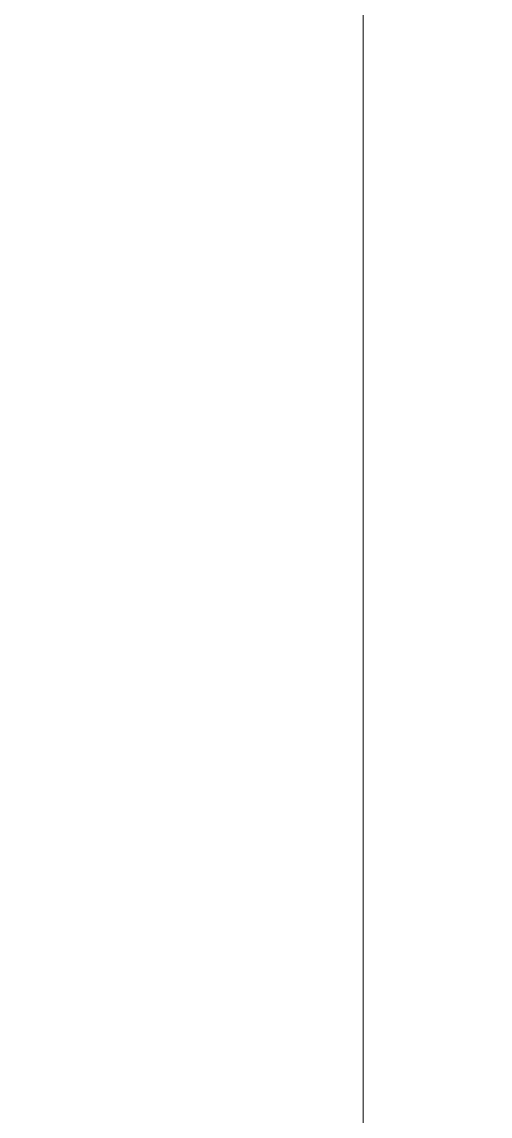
# Model space of a CAD drawing. Header units: millimetres. Extents: x 35770 to 248499, y -12553 to 31000.
# Drawn here: x 61933.78 to 61934.142, y 398.718 to 399.565 of the extents above; entities that cross this region are included whole.
import ezdxf

# ---------------------------------------------------------------- set-up
doc = ezdxf.new("R2010")
doc.units = ezdxf.units.MM
doc.layers.add('M-EQPM', color=7, linetype='Continuous', lineweight=9)
doc.layers.add('Знаки', color=7, linetype='Continuous', lineweight=9)

# ---------------------------------------------------------------- blocks, each defined once
blk = doc.blocks.new('radiator_prado_classic_z_tip_30_po exemplyaru - Classic Z Тип 30-500-V60-План отделки полов с раскладкой материалов 1 этажа в осях 17-23')
at = {"layer": 'M-EQPM'}
blk.add_line((17.5, 208.38533), (17.5, 188.90495), dxfattribs=at)
blk = doc.blocks.new('Зашивка радиатора_ с перфорацией М5 - Зашивка радиатора_ с перфорацией М5-V119-План отделки полов с раскладкой материалов 1 этажа в осях 17-23')
at = {"layer": 'Знаки'}
blk.add_arc((1442.5, -69.64514), 10, 180, 0, dxfattribs=at)

msp = doc.modelspace()

# ---------------------------------------------------------------- block references
at = {"layer": 'M-EQPM'}
msp.add_blockref('radiator_prado_classic_z_tip_30_po exemplyaru - Classic Z Тип 30-500-V60-План отделки полов с раскладкой материалов 1 этажа в осях 17-23', (61916.54429, 192), dxfattribs=at)
at = {"layer": 'Знаки', "rotation": 180}
msp.add_blockref('Зашивка радиатора_ с перфорацией М5 - Зашивка радиатора_ с перфорацией М5-V119-План отделки полов с раскладкой материалов 1 этажа в осях 17-23', (63378.51774, 321), dxfattribs=at)

doc.saveas('drawing.dxf')
